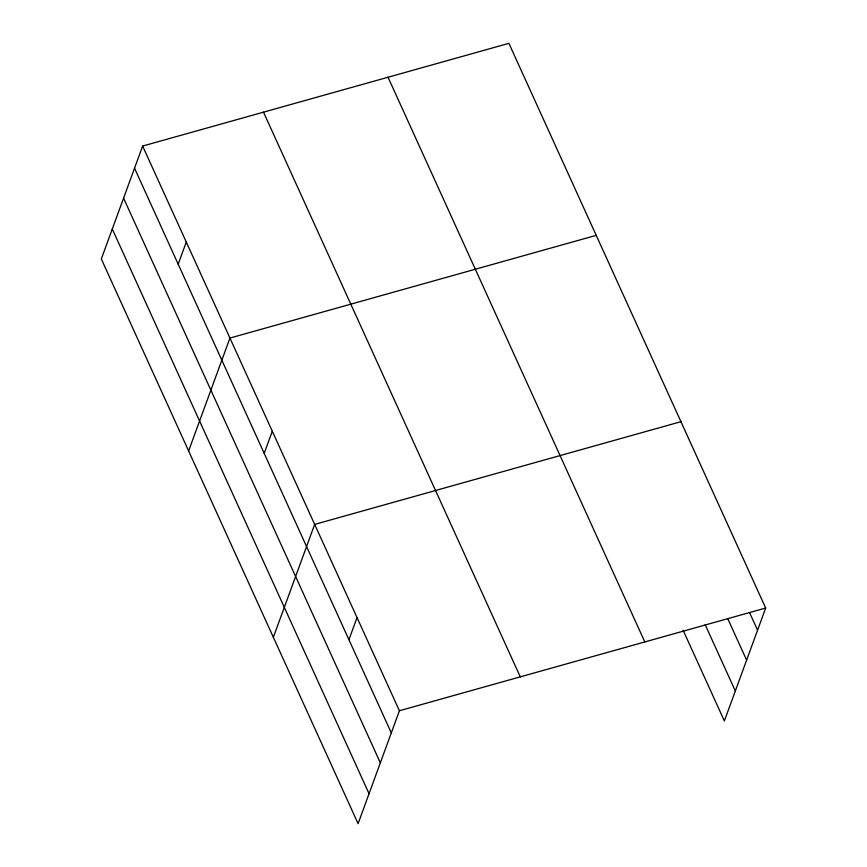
<?xml version="1.0" encoding="UTF-8"?>
<svg xmlns="http://www.w3.org/2000/svg" width="867" height="867" viewBox="0 0 867 867"><rect width="100%" height="100%" fill="white"/><g stroke="black" fill="none" stroke-linecap="round" stroke-linejoin="round"><path stroke-width="1.3" d="M142.632 146.057L101.32 258.962L358.093 823.65L399.405 710.756L142.632 146.057L508.907 43.35L765.68 608.038L724.368 720.943L683.109 630.222M178.179 264.207L186.286 242.056M188.627 450.959L229.939 338.054L596.214 235.347M264.197 453.376L272.303 431.224M273.354 637.299L314.667 524.405L680.942 421.687M348.935 639.727L357.041 617.575M399.405 710.756L765.68 608.038M749.771 613.023L757.574 630.19M727.662 618.453L746.617 660.134M705.218 624.793L735.324 690.988M388.037 77.25L644.81 641.938M263.503 112.168L520.276 676.856M134.537 168.209L391.299 732.897M123.569 198.153L380.342 762.852M112.276 229.007L369.049 793.706"/></g></svg>
